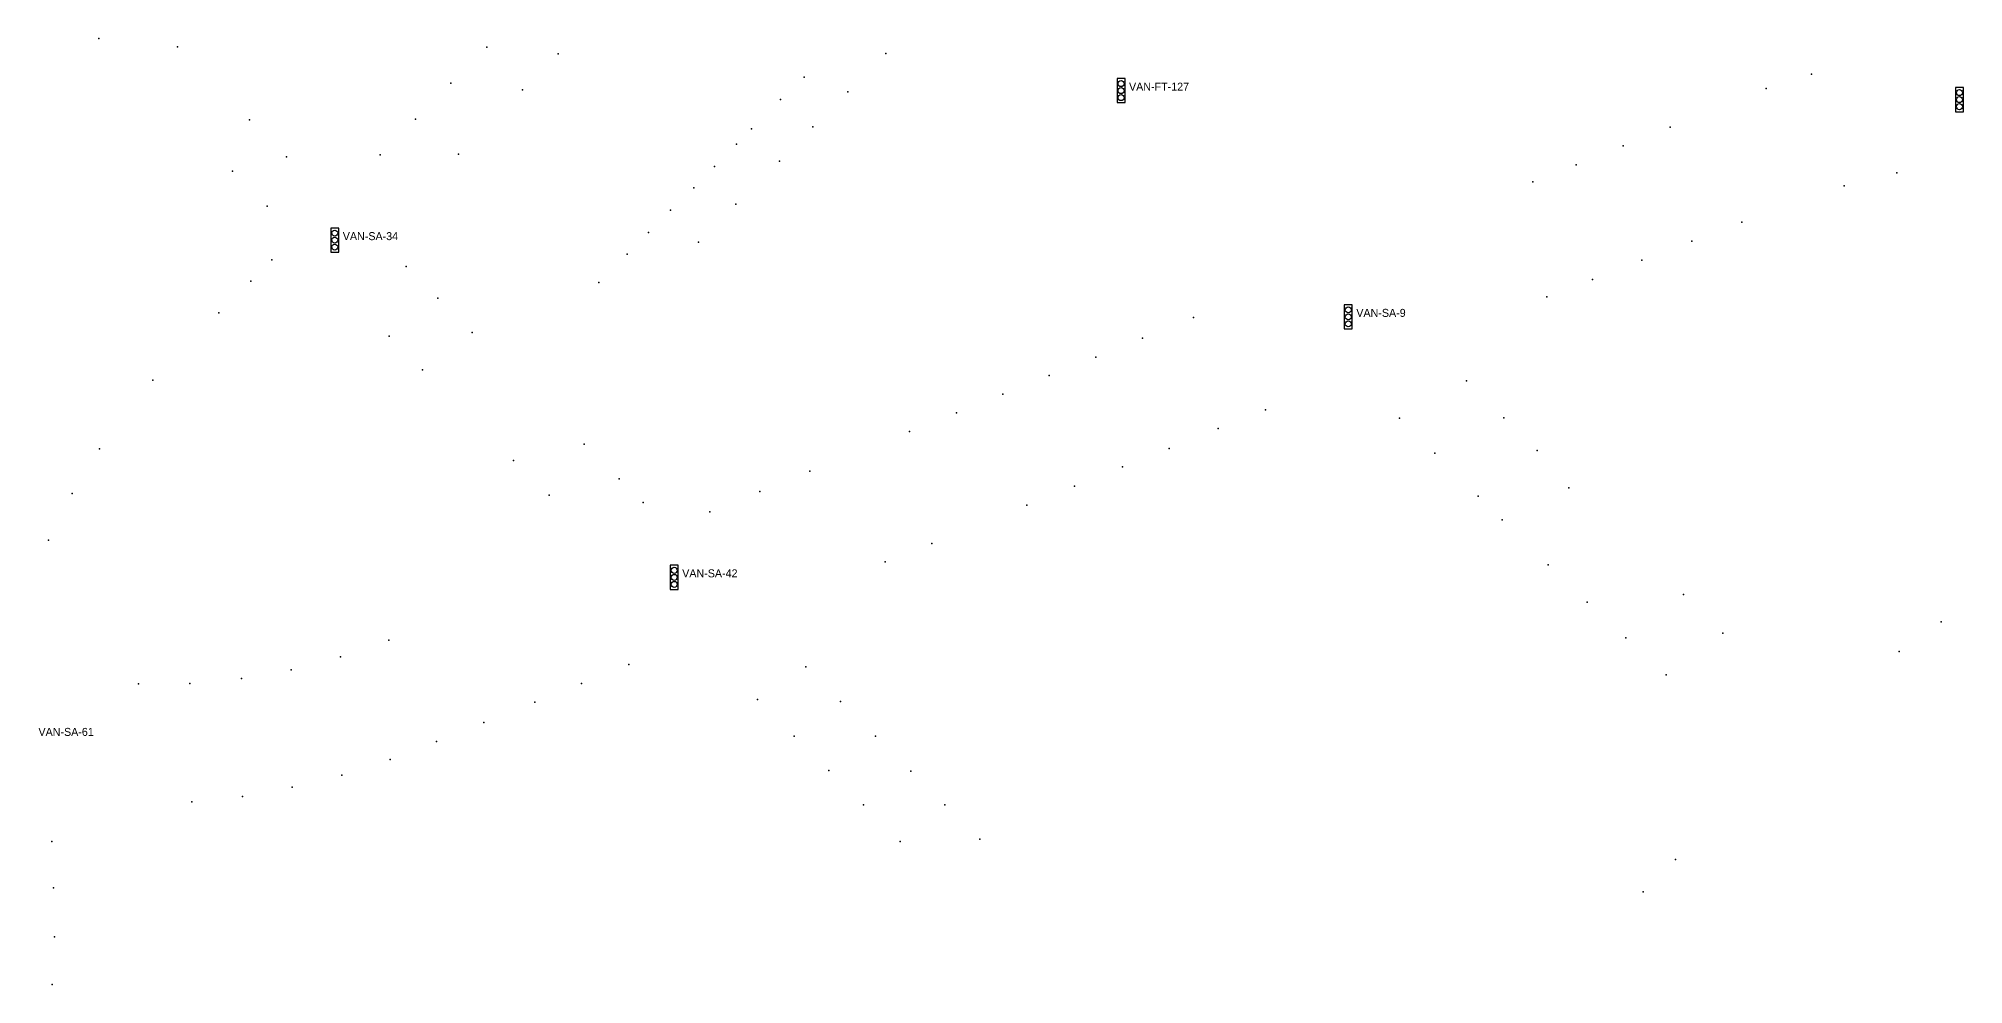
# Model space of a CAD drawing. Header units: inches. Extents: x 486474 to 494239, y 5455982 to 5460069.
# Drawn here: x 490843.6 to 491324.6, y 5457759.1 to 5457995.5 of the extents above; entities that cross this region are included whole.
import ezdxf

# ---------------------------------------------------------------- set-up
doc = ezdxf.new("R2010")
doc.units = ezdxf.units.IN
doc.header["$MEASUREMENT"] = 0
doc.layers.add('Parking Meters', color=10, linetype='Continuous')
doc.layers.add('Traffic Signals', color=10, linetype='Continuous')

msp = doc.modelspace()

# ---------------------------------------------------------------- linework, layer by layer
at = {"layer": 'Parking Meters', "color": 7}
for p in [(490858.68, 5457995.49), (490858.68, 5457995.49), (490878.32, 5457993.44), (490878.32, 5457993.44), (490955.62, 5457993.35), (490955.62, 5457993.35), (490973.43, 5457991.64), (490973.43, 5457991.64), (491055.3, 5457991.72), (490946.66, 5457984.35), (490946.66, 5457984.35), (491034.91, 5457985.83), (491034.91, 5457985.83), (491286.66, 5457986.62), (491286.66, 5457986.62), (490964.51, 5457982.69), (490964.51, 5457982.69), (491029.01, 5457980.22), (491029.01, 5457980.22), (491045.8, 5457982.16), (491045.8, 5457982.16), (491275.37, 5457982.96), (490896.32, 5457975.19), (490896.32, 5457975.19), (490937.81, 5457975.35), (490937.81, 5457975.35), (491021.78, 5457972.93), (491037.12, 5457973.44), (491037.12, 5457973.44), (491251.32, 5457973.34), (491251.32, 5457973.34), (490905.6, 5457965.94), (490905.6, 5457965.94), (490928.94, 5457966.41), (490928.94, 5457966.41), (490948.51, 5457966.63), (491018.05, 5457969.12), (491018.05, 5457969.12), (491028.75, 5457964.87), (491028.75, 5457964.87), (491239.61, 5457968.67), (491239.61, 5457968.67), (490892.11, 5457962.37), (490892.11, 5457962.37), (491012.53, 5457963.54), (491012.53, 5457963.54), (491227.82, 5457963.95), (491227.82, 5457963.95), (491307.98, 5457961.91), (491007.36, 5457958.15), (491007.36, 5457958.15), (491217.03, 5457959.7), (491294.86, 5457958.65), (491294.86, 5457958.65), (490900.7, 5457953.62), (491001.54, 5457952.61), (491001.54, 5457952.61), (491017.85, 5457954.11), (491017.85, 5457954.11), (490996.05, 5457947.04), (490996.05, 5457947.04), (491269.23, 5457949.57), (491269.23, 5457949.57), (490990.73, 5457941.62), (490990.73, 5457941.62), (491008.5, 5457944.61), (491008.5, 5457944.61), (491256.73, 5457944.84), (491256.73, 5457944.84), (490901.92, 5457940.2), (490935.48, 5457938.51), (491244.27, 5457940.11), (491244.27, 5457940.11), (490896.62, 5457934.88), (490896.62, 5457934.88), (490983.59, 5457934.56), (491231.91, 5457935.3), (491231.91, 5457935.3), (490888.68, 5457926.91), (490943.36, 5457930.59), (490943.36, 5457930.59), (491220.53, 5457930.92), (491220.53, 5457930.92), (490951.98, 5457922.06), (490951.98, 5457922.06), (491132.25, 5457925.81), (491132.25, 5457925.81), (490931.19, 5457921.12), (490931.19, 5457921.12), (491119.5, 5457920.6), (491119.5, 5457920.6), (490939.59, 5457912.72), (491107.79, 5457915.88), (491107.79, 5457915.88), (490872.19, 5457910.14), (491096.18, 5457911.27), (491096.18, 5457911.27), (491200.48, 5457909.93), (491084.58, 5457906.62), (491084.58, 5457906.62), (491150.21, 5457902.72), (491061.23, 5457897.33), (491061.23, 5457897.33), (491072.97, 5457901.98), (491072.97, 5457901.98), (491138.35, 5457898.02), (491138.35, 5457898.02), (491183.67, 5457900.66), (491183.67, 5457900.66), (491209.81, 5457900.75), (491209.81, 5457900.75), (490858.8, 5457892.93), (490858.8, 5457892.93), (490979.96, 5457894.16), (490979.96, 5457894.16), (491126.13, 5457893.07), (491126.13, 5457893.07), (491218.13, 5457892.51), (491218.13, 5457892.51), (490962.3, 5457890.05), (490962.3, 5457890.05), (491114.49, 5457888.47), (491114.49, 5457888.47), (491192.56, 5457891.86), (490988.71, 5457885.47), (490988.71, 5457885.47), (491036.38, 5457887.36), (491036.38, 5457887.36), (491102.52, 5457883.67), (491102.52, 5457883.67), (491226.05, 5457883.25), (491226.05, 5457883.25), (490852, 5457881.83), (490852, 5457881.83), (490971.17, 5457881.4), (490971.17, 5457881.4), (490994.67, 5457879.58), (491023.89, 5457882.28), (491023.89, 5457882.28), (491090.58, 5457878.87), (491090.58, 5457878.87), (491203.38, 5457881.17), (491011.33, 5457877.23), (491209.33, 5457875.25), (490846.05, 5457870.16), (490846.05, 5457870.16), (491066.81, 5457869.31), (491066.81, 5457869.31), (491055.17, 5457864.71), (491055.17, 5457864.71), (491220.85, 5457864), (491220.85, 5457864), (491230.59, 5457854.67), (491230.59, 5457854.67), (491254.65, 5457856.58), (491254.65, 5457856.58), (491319.07, 5457849.76), (491319.07, 5457849.76), (490931.11, 5457845.2), (490931.11, 5457845.2), (491240.27, 5457845.72), (491240.27, 5457845.72), (491264.46, 5457846.9), (491264.46, 5457846.9), (490919.08, 5457841), (490919.08, 5457841), (491308.59, 5457842.33), (491308.59, 5457842.33), (490894.35, 5457835.57), (490894.35, 5457835.57), (490906.76, 5457837.74), (490906.76, 5457837.74), (490991.09, 5457839.05), (490991.09, 5457839.05), (491035.35, 5457838.46), (491035.35, 5457838.46), (491250.36, 5457836.47), (491250.36, 5457836.47), (490868.56, 5457834.27), (490868.56, 5457834.27), (490881.43, 5457834.37), (490881.43, 5457834.37), (490979.27, 5457834.34), (490979.27, 5457834.34), (491023.3, 5457830.35), (491023.3, 5457830.35), (490967.59, 5457829.64), (490967.59, 5457829.64), (491044.04, 5457829.83), (491044.04, 5457829.83), (490954.87, 5457824.6), (490954.87, 5457824.6), (491032.44, 5457821.19), (491032.44, 5457821.19), (491052.76, 5457821.16), (491052.76, 5457821.16), (490943.03, 5457819.88), (490943.03, 5457819.88), (490919.41, 5457811.47), (490919.41, 5457811.47), (490931.51, 5457815.35), (490931.51, 5457815.35), (491041.1, 5457812.62), (491041.1, 5457812.62), (491061.6, 5457812.4), (491061.6, 5457812.4), (490894.6, 5457806.09), (490894.6, 5457806.09), (490907.01, 5457808.42), (490907.01, 5457808.42), (490881.88, 5457804.74), (490881.88, 5457804.74), (491049.73, 5457804.04), (491049.73, 5457804.04), (491070.12, 5457804), (491070.12, 5457804), (490846.95, 5457794.85), (491058.96, 5457794.89), (491058.96, 5457794.89), (491078.83, 5457795.41), (491078.83, 5457795.41), (491252.65, 5457790.36), (491252.65, 5457790.36), (490847.33, 5457783.28), (490847.33, 5457783.28), (491244.55, 5457782.26), (490847.63, 5457771.05), (490847.63, 5457771.05), (490847.02, 5457759.13), (490847.02, 5457759.13)]:
    msp.add_point(p, dxfattribs=at)
at = {"layer": 'Traffic Signals', "color": 1}
for points in [[(491113.11, 5457979.46), (491115.11, 5457979.46), (491115.11, 5457985.46), (491113.11, 5457985.46)], [(491322.64, 5457977.21), (491324.64, 5457977.21), (491324.64, 5457983.21), (491322.64, 5457983.21)], [(490916.63, 5457942.11), (490918.63, 5457942.11), (490918.63, 5457948.11), (490916.63, 5457948.11)], [(491169.91, 5457922.94), (491171.91, 5457922.94), (491171.91, 5457928.94), (491169.91, 5457928.94)], [(491001.45, 5457857.86), (491003.45, 5457857.86), (491003.45, 5457863.86), (491001.45, 5457863.86)]]:
    msp.add_lwpolyline(points, close=True, dxfattribs=at)
for centre in [(491114.11, 5457984.21), (491114.11, 5457982.46), (491114.11, 5457980.71), (491323.64, 5457981.96), (491323.64, 5457980.21), (491323.64, 5457978.46), (490917.63, 5457946.86), (490917.63, 5457945.11), (490917.63, 5457943.36), (491170.91, 5457927.69), (491170.91, 5457925.94), (491170.91, 5457924.19), (491002.45, 5457862.61), (491002.45, 5457860.86), (491002.45, 5457859.11)]:
    msp.add_circle(centre, 0.75, dxfattribs=at)

# ---------------------------------------------------------------- texts
for s, p in [('VAN-FT-127', (491116.11, 5457982.46)), ('VAN-SA-34', (490919.63, 5457945.11)), ('VAN-SA-9', (491172.91, 5457925.94)), ('VAN-SA-42', (491004.45, 5457860.86)), ('VAN-SA-61', (490843.58, 5457821.24))]:
    msp.add_text(s, height=2, dxfattribs=at).set_placement(p)

doc.saveas('drawing.dxf')
